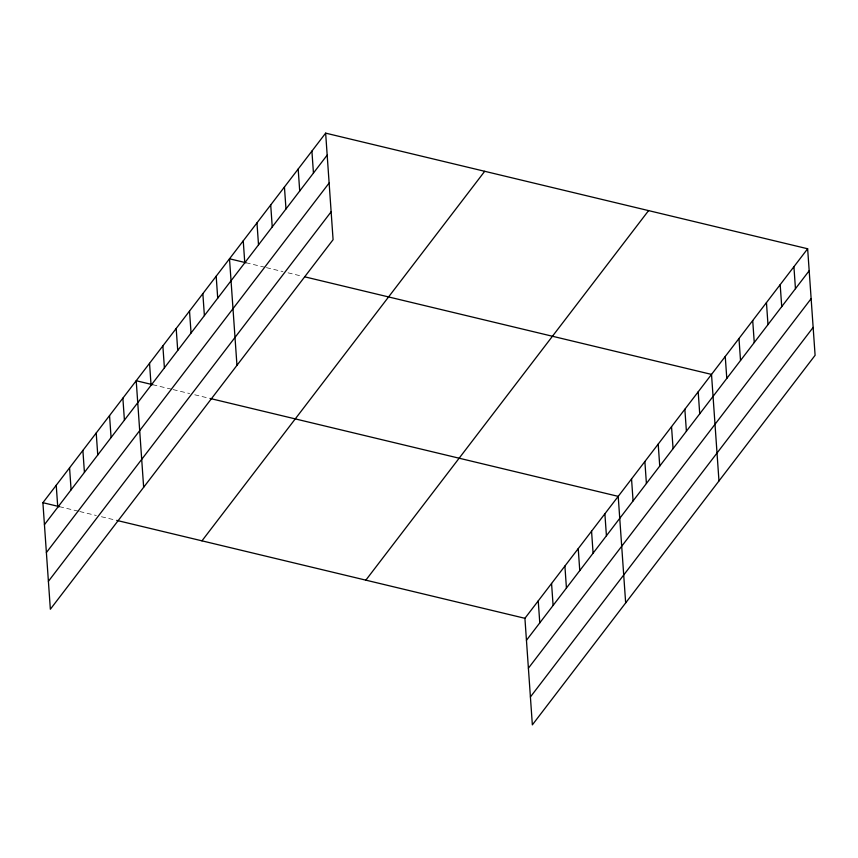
<?xml version="1.0" encoding="UTF-8"?>
<svg xmlns="http://www.w3.org/2000/svg" width="858" height="858" viewBox="0 0 858 858"><rect width="100%" height="100%" fill="white"/><g stroke="black" fill="none" stroke-linecap="round" stroke-linejoin="round"><path stroke-width="0.64" stroke-dasharray="4.29 3.22" d="M246.053 262.752L265.143 267.331M266.409 267.642L282.958 271.611M288.041 272.823L302.037 276.19M152.745 384.706L171.836 389.285M173.112 389.586L189.65 393.554M194.745 394.777L208.741 398.133M59.438 506.66L78.528 511.239M79.805 511.54L96.343 515.508M101.437 516.731L115.433 520.087"/><path stroke-width="1.29" d="M325.643 133.14L333.086 239.693L50.354 609.234L42.9 502.691L325.643 133.14L807.646 248.766L815.1 355.309L532.357 724.86L524.914 618.307L807.646 248.766M44.434 524.667L327.177 155.116M46.386 552.573L329.129 183.022M48.402 581.327L331.145 211.776M201.962 540.84L484.706 171.3M365.84 580.158L648.584 210.607M526.447 640.293L809.191 270.742M528.399 668.2L811.142 298.648M530.405 696.953L813.148 327.402M246.053 262.752L229.504 258.784L236.958 365.336M304.59 276.791L711.518 374.41L718.972 480.963M152.745 384.706L136.208 380.738L143.651 487.29M210.006 398.444L618.21 496.364L625.664 602.906M42.9 502.691L59.438 506.66M116.709 520.388L524.914 618.307M793.918 266.709L795.452 288.685M780.179 284.663L781.724 306.638M766.451 302.617L767.985 324.592M752.713 320.56L754.257 342.535M738.985 338.513L740.518 360.489M725.246 356.456L726.79 378.442M698.187 391.827L699.72 413.813M684.856 409.255L686.4 431.231M671.535 426.673L673.069 448.648M658.204 444.101L659.738 466.076M644.873 461.518L646.406 483.494M631.542 478.936L633.075 500.911M604.879 513.781L606.424 535.757M591.559 531.209L593.092 553.185M578.228 548.627L579.761 570.602M564.896 566.044L566.43 588.02M551.565 583.472L553.099 605.448M538.234 600.89L539.779 622.865M311.904 151.094L313.449 173.069M298.176 169.037L299.71 191.012M284.438 186.99L285.982 208.966M270.71 204.933L272.243 226.92M256.971 222.887L258.515 244.862M243.243 240.841L244.777 262.816M216.184 276.212L217.718 298.187M202.853 293.629L204.386 315.605M189.521 311.046L191.055 333.022M176.19 328.475L177.724 350.45M162.859 345.892L164.404 367.868M149.539 363.32L151.072 385.296M122.876 398.155L124.41 420.13M109.545 415.583L111.079 437.559M96.214 433L97.758 454.976M82.883 450.418L84.427 472.404M69.562 467.846L71.096 489.821M56.231 485.263L57.765 507.239"/></g></svg>
